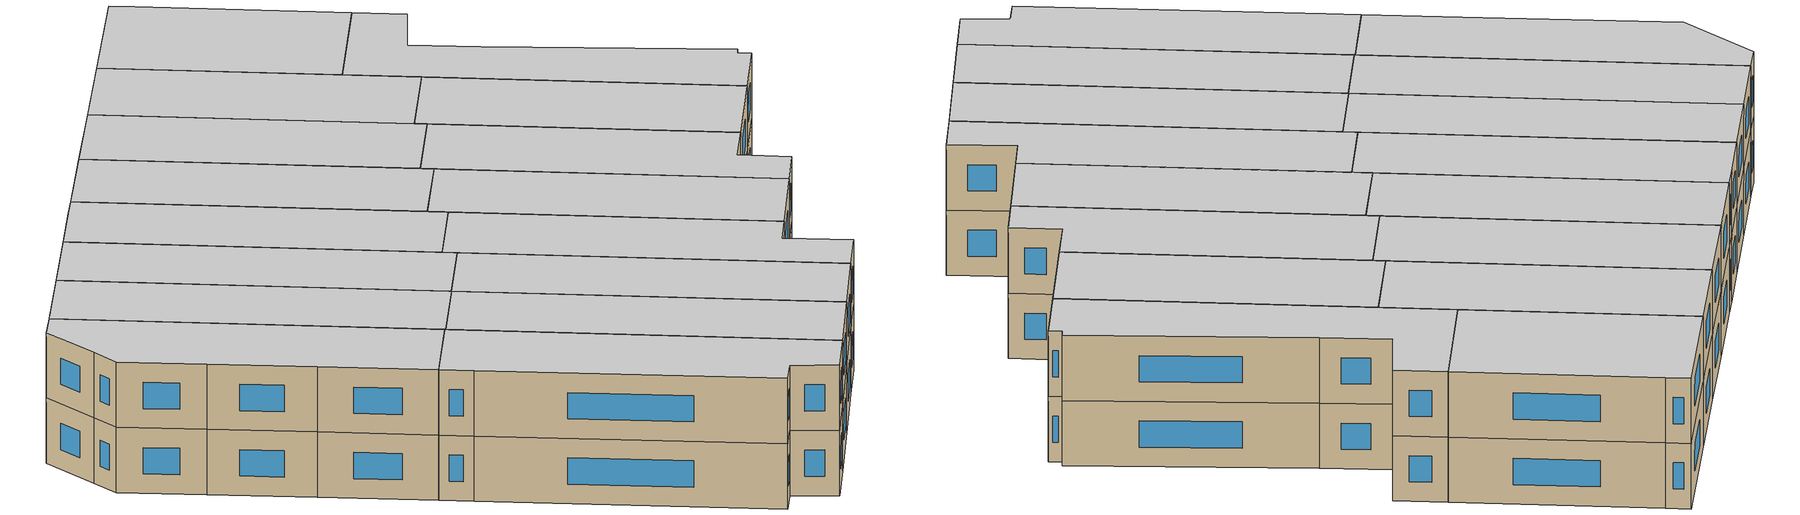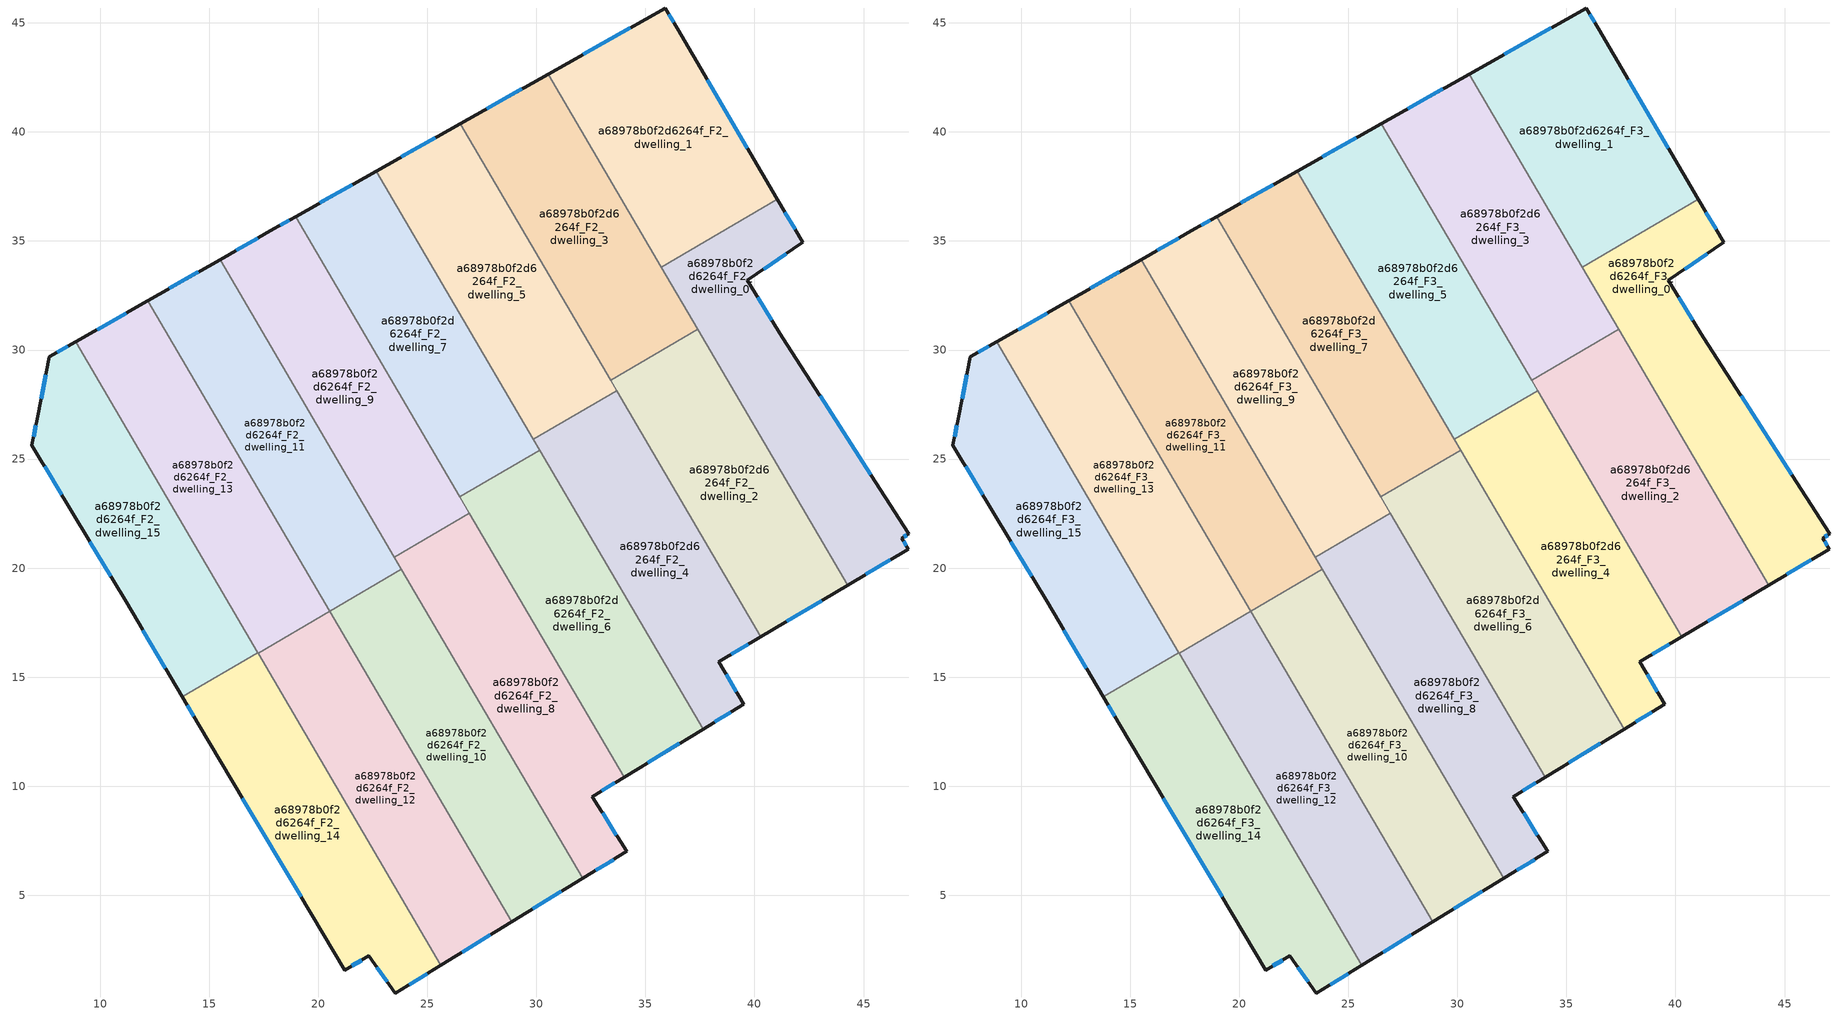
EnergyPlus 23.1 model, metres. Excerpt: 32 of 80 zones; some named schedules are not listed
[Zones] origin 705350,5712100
a68978b0f2d6264f_F2_dwelling_0
 floor to a68978b0f2d6264f_F1_dwelling_0 (EU_floor_Construction): 42.21,34.93 39.67,33.19 41.27,30.59 47.07,21.58 46.75,21.37 47.05,20.87 44.27,19.22 35.73,33.8 41.05,36.92 z6
 wall outside (EU_wall_Construction): 44.27,19.22 47.05,20.87 46.75,21.37 47.07,21.58 41.27,30.59 39.67,33.19 42.21,34.93 41.05,36.92 z6:9
 wall to a68978b0f2d6264f_F2_dwelling_1 (EU_wall_Construction): 41.05,36.92 35.73,33.8 z6:9
 wall to a68978b0f2d6264f_F2_dwelling_2 (EU_wall_Construction): 37.4,30.95 44.27,19.22 z6:9
 wall to a68978b0f2d6264f_F2_dwelling_3 (EU_wall_Construction): 35.73,33.8 37.4,30.95 z6:9
 window (EU_Window_Construction): 41.87,35.53 41.4,36.32 / 40.43,33.71 41.45,34.41 / 40.79,31.37 40.15,32.41 / 45.34,24.28 43.01,27.9 / 46.85,21.43 46.98,21.52 / 46.96,21.02 46.84,21.22 / 45.1,19.72 46.22,20.38 z6.9:8.1
a68978b0f2d6264f_F2_dwelling_1
 floor to a68978b0f2d6264f_F1_dwelling_1 (EU_floor_Construction): 36.46,44.74 41.05,36.92 35.73,33.8 30.54,42.65 35.92,45.68 z6
 wall outside (EU_wall_Construction): 41.05,36.92 36.46,44.74 35.92,45.68 30.54,42.65 z6:9
 wall to a68978b0f2d6264f_F2_dwelling_3 (EU_wall_Construction): 30.54,42.65 35.73,33.8 z6:9
 window (EU_Window_Construction): 36.3,45.02 36.08,45.4 / 39.68,39.26 37.83,42.4 / 34.31,44.77 32.15,43.56 z6.9:8.1
a68978b0f2d6264f_F2_dwelling_10
 floor to a68978b0f2d6264f_F1_dwelling_10 (EU_floor_Construction): 23.82,19.96 32.13,5.78 28.87,3.78 20.52,18.03 z6
 wall outside (EU_wall_Construction): 28.87,3.78 32.13,5.78 z6:9
 wall to a68978b0f2d6264f_F2_dwelling_12 (EU_wall_Construction): 20.53,18.01 28.87,3.78 z6:9
 wall to a68978b0f2d6264f_F2_dwelling_11 (EU_wall_Construction): 23.82,19.96 20.52,18.03 z6:9
 wall to a68978b0f2d6264f_F2_dwelling_8 (EU_wall_Construction): 32.13,5.78 23.82,19.96 z6:9
 wall to a68978b0f2d6264f_F2_dwelling_13 (EU_wall_Construction): 20.52,18.03 20.53,18.01 z6:9
 window (EU_Window_Construction): 29.85,4.38 31.15,5.18 z6.9:8.1
a68978b0f2d6264f_F2_dwelling_11
 floor to a68978b0f2d6264f_F1_dwelling_11 (EU_floor_Construction): 15.5,34.15 23.82,19.96 20.52,18.03 12.18,32.26 z6
 wall outside (EU_wall_Construction): 15.5,34.15 12.18,32.26 z6:9
 wall to a68978b0f2d6264f_F2_dwelling_9 (EU_wall_Construction): 23.5,20.5 15.5,34.15 z6:9
 wall to a68978b0f2d6264f_F2_dwelling_13 (EU_wall_Construction): 12.18,32.26 20.52,18.03 z6:9
 wall to a68978b0f2d6264f_F2_dwelling_8 (EU_wall_Construction): 23.82,19.96 23.5,20.5 z6:9
 window (EU_Window_Construction): 14.51,33.58 13.18,32.82 z6.9:8.1
a68978b0f2d6264f_F2_dwelling_12
 floor to a68978b0f2d6264f_F1_dwelling_12 (EU_floor_Construction): 20.53,18.01 28.87,3.78 25.62,1.79 17.25,16.09 z6
 wall outside (EU_wall_Construction): 25.62,1.79 28.87,3.78 z6:9
 wall to a68978b0f2d6264f_F2_dwelling_13 (EU_wall_Construction): 20.53,18.01 17.25,16.09 z6:9
 wall to a68978b0f2d6264f_F2_dwelling_14 (EU_wall_Construction): 17.25,16.09 25.62,1.79 z6:9
 window (EU_Window_Construction): 26.6,2.39 27.9,3.19 z6.9:8.1
a68978b0f2d6264f_F2_dwelling_13
 floor to a68978b0f2d6264f_F1_dwelling_13 (EU_floor_Construction): 12.18,32.26 20.53,18.01 17.25,16.09 8.88,30.37 8.89,30.38 z6
 wall outside (EU_wall_Construction): 12.18,32.26 8.89,30.38 8.88,30.37 z6:9
 wall to a68978b0f2d6264f_F2_dwelling_15 (EU_wall_Construction): 8.88,30.37 17.23,16.12 z6:9
 wall to a68978b0f2d6264f_F2_dwelling_14 (EU_wall_Construction): 17.23,16.12 17.25,16.09 z6:9
 window (EU_Window_Construction): 11.2,31.69 9.87,30.94 z6.9:8.1
a68978b0f2d6264f_F2_dwelling_14
 floor to a68978b0f2d6264f_F1_dwelling_14 (EU_floor_Construction): 17.23,16.12 25.62,1.79 23.54,0.52 22.31,2.22 21.22,1.58 14.52,12.82 13.77,14.1 z6
 wall outside (EU_wall_Construction): 13.77,14.1 14.52,12.82 21.22,1.58 22.31,2.22 23.54,0.52 25.62,1.79 z6:9
 wall to a68978b0f2d6264f_F2_dwelling_15 (EU_wall_Construction): 17.23,16.12 13.77,14.1 z6:9
 window (EU_Window_Construction): 22.68,1.71 23.18,1.03 / 21.55,1.77 21.99,2.03 / 16.53,9.45 19.22,4.94 / 13.99,13.71 14.3,13.2 / 24.17,0.9 25,1.41 z6.9:8.1
a68978b0f2d6264f_F2_dwelling_15
 floor to a68978b0f2d6264f_F1_dwelling_15 (EU_floor_Construction): 8.88,30.37 17.23,16.12 13.77,14.1 11.19,18.45 8.83,22.4 6.87,25.64 7.14,26.95 7.67,29.69 z6
 wall outside (EU_wall_Construction): 8.88,30.37 7.67,29.69 7.14,26.95 6.87,25.64 8.83,22.4 11.19,18.45 13.77,14.1 z6:9
 window (EU_Window_Construction): 7.45,24.67 8.24,23.37 / 7.06,26.56 6.95,26.03 / 7.51,28.87 7.3,27.77 / 8.51,30.17 8.03,29.89 / 11.97,17.15 13,15.4 / 9.54,21.22 10.49,19.63 z6.9:8.1
a68978b0f2d6264f_F2_dwelling_2
 floor to a68978b0f2d6264f_F1_dwelling_2 (EU_floor_Construction): 37.4,30.95 44.27,19.22 40.3,16.86 33.41,28.61 z6
 wall outside (EU_wall_Construction): 40.3,16.86 44.27,19.22 z6:9
 wall to a68978b0f2d6264f_F2_dwelling_3 (EU_wall_Construction): 37.4,30.95 33.41,28.61 z6:9
 wall to a68978b0f2d6264f_F2_dwelling_4 (EU_wall_Construction): 33.68,28.14 40.3,16.86 z6:9
 wall to a68978b0f2d6264f_F2_dwelling_5 (EU_wall_Construction): 33.41,28.61 33.68,28.14 z6:9
 window (EU_Window_Construction): 41.49,17.56 43.08,18.51 z6.9:8.1
a68978b0f2d6264f_F2_dwelling_3
 floor to a68978b0f2d6264f_F1_dwelling_3 (EU_floor_Construction): 30.54,42.65 37.4,30.95 33.41,28.61 26.51,40.38 z6
 wall outside (EU_wall_Construction): 30.54,42.65 26.51,40.38 z6:9
 wall to a68978b0f2d6264f_F2_dwelling_5 (EU_wall_Construction): 26.51,40.38 33.41,28.61 z6:9
 window (EU_Window_Construction): 29.34,41.97 27.72,41.06 z6.9:8.1
a68978b0f2d6264f_F2_dwelling_4
 floor to a68978b0f2d6264f_F1_dwelling_4 (EU_floor_Construction): 33.68,28.14 40.3,16.86 38.37,15.71 39.5,13.75 39.46,13.73 37.65,12.62 29.86,25.9 z6
 wall outside (EU_wall_Construction): 37.65,12.62 39.46,13.73 39.5,13.75 38.37,15.71 40.3,16.86 z6:9
 wall to a68978b0f2d6264f_F2_dwelling_5 (EU_wall_Construction): 33.68,28.14 29.86,25.9 z6:9
 wall to a68978b0f2d6264f_F2_dwelling_6 (EU_wall_Construction): 30.15,25.41 37.65,12.62 z6:9
 wall to a68978b0f2d6264f_F2_dwelling_7 (EU_wall_Construction): 29.86,25.9 30.15,25.41 z6:9
 window (EU_Window_Construction): 38.19,12.95 38.92,13.4 / 38.95,16.05 39.72,16.51 / 39.16,14.34 38.71,15.12 z6.9:8.1
a68978b0f2d6264f_F2_dwelling_5
 floor to a68978b0f2d6264f_F1_dwelling_5 (EU_floor_Construction): 26.51,40.38 33.68,28.14 29.86,25.9 22.66,38.2 z6
 wall outside (EU_wall_Construction): 26.51,40.38 22.66,38.2 z6:9
 wall to a68978b0f2d6264f_F2_dwelling_7 (EU_wall_Construction): 22.65,38.2 29.86,25.9 z6:9
 window (EU_Window_Construction): 25.36,39.72 23.81,38.85 z6.9:8.1
a68978b0f2d6264f_F2_dwelling_6
 floor to a68978b0f2d6264f_F1_dwelling_6 (EU_floor_Construction): 30.15,25.41 37.65,12.62 34.03,10.42 26.5,23.27 z6
 wall outside (EU_wall_Construction): 34.03,10.42 37.65,12.62 z6:9
 wall to a68978b0f2d6264f_F2_dwelling_7 (EU_wall_Construction): 30.15,25.41 26.5,23.27 z6:9
 wall to a68978b0f2d6264f_F2_dwelling_8 (EU_wall_Construction): 26.94,22.52 34.03,10.42 z6:9
 wall to a68978b0f2d6264f_F2_dwelling_9 (EU_wall_Construction): 26.5,23.27 26.94,22.52 z6:9
 window (EU_Window_Construction): 35.11,11.08 36.56,11.96 z6.9:8.1
a68978b0f2d6264f_F2_dwelling_7
 floor to a68978b0f2d6264f_F1_dwelling_7 (EU_floor_Construction): 22.66,38.2 30.15,25.41 26.5,23.27 18.97,36.12 z6
 wall outside (EU_wall_Construction): 22.66,38.2 18.97,36.12 z6:9
 wall to a68978b0f2d6264f_F2_dwelling_9 (EU_wall_Construction): 18.97,36.12 26.5,23.27 z6:9
 window (EU_Window_Construction): 21.55,37.58 20.07,36.74 z6.9:8.1
a68978b0f2d6264f_F2_dwelling_8
 floor to a68978b0f2d6264f_F1_dwelling_8 (EU_floor_Construction): 26.94,22.52 34.03,10.42 32.57,9.53 34.15,7.01 32.13,5.78 23.5,20.5 z6
 wall outside (EU_wall_Construction): 32.13,5.78 34.15,7.01 32.57,9.53 34.03,10.42 z6:9
 wall to a68978b0f2d6264f_F2_dwelling_9 (EU_wall_Construction): 26.94,22.52 23.5,20.5 z6:9
 window (EU_Window_Construction): 33.67,7.76 33.04,8.77 / 32.73,6.15 33.54,6.64 / 33.01,9.8 33.59,10.15 z6.9:8.1
a68978b0f2d6264f_F2_dwelling_9
 floor to a68978b0f2d6264f_F1_dwelling_9 (EU_floor_Construction): 18.97,36.12 26.94,22.52 23.5,20.5 15.5,34.15 17.96,35.55 z6
 wall outside (EU_wall_Construction): 18.97,36.12 17.96,35.55 15.5,34.15 z6:9
 window (EU_Window_Construction): 17.23,35.13 16.24,34.57 / 18.67,35.95 18.26,35.72 z6.9:8.1
a68978b0f2d6264f_F3_dwelling_0
 floor to a68978b0f2d6264f_F2_dwelling_0 (EU_floor_Construction): 42.21,34.93 39.67,33.19 41.27,30.59 47.07,21.58 46.75,21.37 47.05,20.87 44.27,19.22 35.73,33.8 41.05,36.92 z9
 wall outside (EU_wall_Construction): 44.27,19.22 47.05,20.87 46.75,21.37 47.07,21.58 41.27,30.59 39.67,33.19 42.21,34.93 41.05,36.92 z9:12
 wall to a68978b0f2d6264f_F3_dwelling_1 (EU_wall_Construction): 41.05,36.92 35.73,33.8 z9:12
 wall to a68978b0f2d6264f_F3_dwelling_2 (EU_wall_Construction): 37.4,30.95 44.27,19.22 z9:12
 wall to a68978b0f2d6264f_F3_dwelling_3 (EU_wall_Construction): 35.73,33.8 37.4,30.95 z9:12
 window (EU_Window_Construction): 41.87,35.53 41.4,36.32 / 40.43,33.71 41.45,34.41 / 40.79,31.37 40.15,32.41 / 45.34,24.28 43.01,27.9 / 46.85,21.43 46.98,21.52 / 46.96,21.02 46.84,21.22 / 45.1,19.72 46.22,20.38 z9.9:11.1
 ceiling to a68978b0f2d6264f_F4_dwelling_0 (EU_floor_Construction): 47.05,20.87 46.75,21.37 47.07,21.58 41.27,30.59 39.67,33.19 42.21,34.93 41.05,36.92 35.73,33.8 44.27,19.22 z12
a68978b0f2d6264f_F3_dwelling_1
 floor to a68978b0f2d6264f_F2_dwelling_1 (EU_floor_Construction): 36.46,44.74 41.05,36.92 35.73,33.8 30.54,42.65 35.92,45.68 z9
 wall outside (EU_wall_Construction): 41.05,36.92 36.46,44.74 35.92,45.68 30.54,42.65 z9:12
 wall to a68978b0f2d6264f_F3_dwelling_3 (EU_wall_Construction): 30.54,42.65 35.73,33.8 z9:12
 window (EU_Window_Construction): 36.3,45.02 36.08,45.4 / 39.68,39.26 37.83,42.4 / 34.31,44.77 32.15,43.56 z9.9:11.1
 ceiling to a68978b0f2d6264f_F4_dwelling_1 (EU_floor_Construction): 41.05,36.92 36.46,44.74 35.92,45.68 30.54,42.65 35.73,33.8 z12
a68978b0f2d6264f_F3_dwelling_10
 floor to a68978b0f2d6264f_F2_dwelling_10 (EU_floor_Construction): 23.82,19.96 32.13,5.78 28.87,3.78 20.52,18.03 z9
 wall outside (EU_wall_Construction): 28.87,3.78 32.13,5.78 z9:12
 wall to a68978b0f2d6264f_F3_dwelling_12 (EU_wall_Construction): 20.53,18.01 28.87,3.78 z9:12
 wall to a68978b0f2d6264f_F3_dwelling_11 (EU_wall_Construction): 23.82,19.96 20.52,18.03 z9:12
 wall to a68978b0f2d6264f_F3_dwelling_8 (EU_wall_Construction): 32.13,5.78 23.82,19.96 z9:12
 wall to a68978b0f2d6264f_F3_dwelling_13 (EU_wall_Construction): 20.52,18.03 20.53,18.01 z9:12
 window (EU_Window_Construction): 29.85,4.38 31.15,5.18 z9.9:11.1
 ceiling to a68978b0f2d6264f_F4_dwelling_10 (EU_floor_Construction): 32.13,5.78 23.82,19.96 20.52,18.03 28.87,3.78 z12
a68978b0f2d6264f_F3_dwelling_11
 floor to a68978b0f2d6264f_F2_dwelling_11 (EU_floor_Construction): 15.5,34.15 23.82,19.96 20.52,18.03 12.18,32.26 z9
 wall outside (EU_wall_Construction): 15.5,34.15 12.18,32.26 z9:12
 wall to a68978b0f2d6264f_F3_dwelling_9 (EU_wall_Construction): 23.5,20.5 15.5,34.15 z9:12
 wall to a68978b0f2d6264f_F3_dwelling_13 (EU_wall_Construction): 12.18,32.26 20.52,18.03 z9:12
 wall to a68978b0f2d6264f_F3_dwelling_8 (EU_wall_Construction): 23.82,19.96 23.5,20.5 z9:12
 window (EU_Window_Construction): 14.51,33.58 13.18,32.82 z9.9:11.1
 ceiling to a68978b0f2d6264f_F4_dwelling_11 (EU_floor_Construction): 23.82,19.96 15.5,34.15 12.18,32.26 20.52,18.03 z12
a68978b0f2d6264f_F3_dwelling_12
 floor to a68978b0f2d6264f_F2_dwelling_12 (EU_floor_Construction): 20.53,18.01 28.87,3.78 25.62,1.79 17.25,16.09 z9
 wall outside (EU_wall_Construction): 25.62,1.79 28.87,3.78 z9:12
 wall to a68978b0f2d6264f_F3_dwelling_13 (EU_wall_Construction): 20.53,18.01 17.25,16.09 z9:12
 wall to a68978b0f2d6264f_F3_dwelling_14 (EU_wall_Construction): 17.25,16.09 25.62,1.79 z9:12
 window (EU_Window_Construction): 26.6,2.39 27.9,3.19 z9.9:11.1
 ceiling to a68978b0f2d6264f_F4_dwelling_12 (EU_floor_Construction): 28.87,3.78 20.53,18.01 17.25,16.09 25.62,1.79 z12
a68978b0f2d6264f_F3_dwelling_13
 floor to a68978b0f2d6264f_F2_dwelling_13 (EU_floor_Construction): 12.18,32.26 20.53,18.01 17.25,16.09 8.88,30.37 8.89,30.38 z9
 wall outside (EU_wall_Construction): 12.18,32.26 8.89,30.38 8.88,30.37 z9:12
 wall to a68978b0f2d6264f_F3_dwelling_15 (EU_wall_Construction): 8.88,30.37 17.23,16.12 z9:12
 wall to a68978b0f2d6264f_F3_dwelling_14 (EU_wall_Construction): 17.23,16.12 17.25,16.09 z9:12
 window (EU_Window_Construction): 11.2,31.69 9.87,30.94 z9.9:11.1
 ceiling to a68978b0f2d6264f_F4_dwelling_13 (EU_floor_Construction): 20.53,18.01 12.18,32.26 8.89,30.38 8.88,30.37 17.25,16.09 z12
a68978b0f2d6264f_F3_dwelling_14
 floor to a68978b0f2d6264f_F2_dwelling_14 (EU_floor_Construction): 17.23,16.12 25.62,1.79 23.54,0.52 22.31,2.22 21.22,1.58 14.52,12.82 13.77,14.1 z9
 wall outside (EU_wall_Construction): 13.77,14.1 14.52,12.82 21.22,1.58 22.31,2.22 23.54,0.52 25.62,1.79 z9:12
 wall to a68978b0f2d6264f_F3_dwelling_15 (EU_wall_Construction): 17.23,16.12 13.77,14.1 z9:12
 window (EU_Window_Construction): 22.68,1.71 23.18,1.03 / 21.55,1.77 21.99,2.03 / 16.53,9.45 19.22,4.94 / 13.99,13.71 14.3,13.2 / 24.17,0.9 25,1.41 z9.9:11.1
 ceiling to a68978b0f2d6264f_F4_dwelling_14 (EU_floor_Construction): 25.62,1.79 17.23,16.12 13.77,14.1 14.52,12.82 21.22,1.58 22.31,2.22 23.54,0.52 z12
a68978b0f2d6264f_F3_dwelling_15
 floor to a68978b0f2d6264f_F2_dwelling_15 (EU_floor_Construction): 8.88,30.37 17.23,16.12 13.77,14.1 11.19,18.45 8.83,22.4 6.87,25.64 7.14,26.95 7.67,29.69 z9
 wall outside (EU_wall_Construction): 8.88,30.37 7.67,29.69 7.14,26.95 6.87,25.64 8.83,22.4 11.19,18.45 13.77,14.1 z9:12
 window (EU_Window_Construction): 7.45,24.67 8.24,23.37 / 7.06,26.56 6.95,26.03 / 7.51,28.87 7.3,27.77 / 8.51,30.17 8.03,29.89 / 11.97,17.15 13,15.4 / 9.54,21.22 10.49,19.63 z9.9:11.1
 ceiling to a68978b0f2d6264f_F4_dwelling_15 (EU_floor_Construction): 17.23,16.12 8.88,30.37 7.67,29.69 7.14,26.95 6.87,25.64 8.83,22.4 11.19,18.45 13.77,14.1 z12
a68978b0f2d6264f_F3_dwelling_2
 floor to a68978b0f2d6264f_F2_dwelling_2 (EU_floor_Construction): 37.4,30.95 44.27,19.22 40.3,16.86 33.41,28.61 z9
 wall outside (EU_wall_Construction): 40.3,16.86 44.27,19.22 z9:12
 wall to a68978b0f2d6264f_F3_dwelling_3 (EU_wall_Construction): 37.4,30.95 33.41,28.61 z9:12
 wall to a68978b0f2d6264f_F3_dwelling_4 (EU_wall_Construction): 33.68,28.14 40.3,16.86 z9:12
 wall to a68978b0f2d6264f_F3_dwelling_5 (EU_wall_Construction): 33.41,28.61 33.68,28.14 z9:12
 window (EU_Window_Construction): 41.49,17.56 43.08,18.51 z9.9:11.1
 ceiling to a68978b0f2d6264f_F4_dwelling_2 (EU_floor_Construction): 44.27,19.22 37.4,30.95 33.41,28.61 40.3,16.86 z12
a68978b0f2d6264f_F3_dwelling_3
 floor to a68978b0f2d6264f_F2_dwelling_3 (EU_floor_Construction): 30.54,42.65 37.4,30.95 33.41,28.61 26.51,40.38 z9
 wall outside (EU_wall_Construction): 30.54,42.65 26.51,40.38 z9:12
 wall to a68978b0f2d6264f_F3_dwelling_5 (EU_wall_Construction): 26.51,40.38 33.41,28.61 z9:12
 window (EU_Window_Construction): 29.34,41.97 27.72,41.06 z9.9:11.1
 ceiling to a68978b0f2d6264f_F4_dwelling_3 (EU_floor_Construction): 37.4,30.95 30.54,42.65 26.51,40.38 33.41,28.61 z12
a68978b0f2d6264f_F3_dwelling_4
 floor to a68978b0f2d6264f_F2_dwelling_4 (EU_floor_Construction): 33.68,28.14 40.3,16.86 38.37,15.71 39.5,13.75 39.46,13.73 37.65,12.62 29.86,25.9 z9
 wall outside (EU_wall_Construction): 37.65,12.62 39.46,13.73 39.5,13.75 38.37,15.71 40.3,16.86 z9:12
 wall to a68978b0f2d6264f_F3_dwelling_5 (EU_wall_Construction): 33.68,28.14 29.86,25.9 z9:12
 wall to a68978b0f2d6264f_F3_dwelling_6 (EU_wall_Construction): 30.15,25.41 37.65,12.62 z9:12
 wall to a68978b0f2d6264f_F3_dwelling_7 (EU_wall_Construction): 29.86,25.9 30.15,25.41 z9:12
 window (EU_Window_Construction): 38.19,12.95 38.92,13.4 / 38.95,16.05 39.72,16.51 / 39.16,14.34 38.71,15.12 z9.9:11.1
 ceiling to a68978b0f2d6264f_F4_dwelling_4 (EU_floor_Construction): 39.5,13.75 38.37,15.71 40.3,16.86 33.68,28.14 29.86,25.9 37.65,12.62 39.46,13.73 z12
a68978b0f2d6264f_F3_dwelling_5
 floor to a68978b0f2d6264f_F2_dwelling_5 (EU_floor_Construction): 26.51,40.38 33.68,28.14 29.86,25.9 22.66,38.2 z9
 wall outside (EU_wall_Construction): 26.51,40.38 22.66,38.2 z9:12
 wall to a68978b0f2d6264f_F3_dwelling_7 (EU_wall_Construction): 22.65,38.2 29.86,25.9 z9:12
 window (EU_Window_Construction): 25.36,39.72 23.81,38.85 z9.9:11.1
 ceiling to a68978b0f2d6264f_F4_dwelling_5 (EU_floor_Construction): 33.68,28.14 26.51,40.38 22.66,38.2 29.86,25.9 z12
a68978b0f2d6264f_F3_dwelling_6
 floor to a68978b0f2d6264f_F2_dwelling_6 (EU_floor_Construction): 30.15,25.41 37.65,12.62 34.03,10.42 26.5,23.27 z9
 wall outside (EU_wall_Construction): 34.03,10.42 37.65,12.62 z9:12
 wall to a68978b0f2d6264f_F3_dwelling_7 (EU_wall_Construction): 30.15,25.41 26.5,23.27 z9:12
 wall to a68978b0f2d6264f_F3_dwelling_8 (EU_wall_Construction): 26.94,22.52 34.03,10.42 z9:12
 wall to a68978b0f2d6264f_F3_dwelling_9 (EU_wall_Construction): 26.5,23.27 26.94,22.52 z9:12
 window (EU_Window_Construction): 35.11,11.08 36.56,11.96 z9.9:11.1
 ceiling to a68978b0f2d6264f_F4_dwelling_6 (EU_floor_Construction): 37.65,12.62 30.15,25.41 26.5,23.27 34.03,10.42 z12
a68978b0f2d6264f_F3_dwelling_7
 floor to a68978b0f2d6264f_F2_dwelling_7 (EU_floor_Construction): 22.66,38.2 30.15,25.41 26.5,23.27 18.97,36.12 z9
 wall outside (EU_wall_Construction): 22.66,38.2 18.97,36.12 z9:12
 wall to a68978b0f2d6264f_F3_dwelling_9 (EU_wall_Construction): 18.97,36.12 26.5,23.27 z9:12
 window (EU_Window_Construction): 21.55,37.58 20.07,36.74 z9.9:11.1
 ceiling to a68978b0f2d6264f_F4_dwelling_7 (EU_floor_Construction): 30.15,25.41 22.66,38.2 18.97,36.12 26.5,23.27 z12
a68978b0f2d6264f_F3_dwelling_8
 floor to a68978b0f2d6264f_F2_dwelling_8 (EU_floor_Construction): 26.94,22.52 34.03,10.42 32.57,9.53 34.15,7.01 32.13,5.78 23.5,20.5 z9
 wall outside (EU_wall_Construction): 32.13,5.78 34.15,7.01 32.57,9.53 34.03,10.42 z9:12
 wall to a68978b0f2d6264f_F3_dwelling_9 (EU_wall_Construction): 26.94,22.52 23.5,20.5 z9:12
 window (EU_Window_Construction): 33.67,7.76 33.04,8.77 / 32.73,6.15 33.54,6.64 / 33.01,9.8 33.59,10.15 z9.9:11.1
 ceiling to a68978b0f2d6264f_F4_dwelling_8 (EU_floor_Construction): 34.15,7.01 32.57,9.53 34.03,10.42 26.94,22.52 23.5,20.5 32.13,5.78 z12
a68978b0f2d6264f_F3_dwelling_9
 floor to a68978b0f2d6264f_F2_dwelling_9 (EU_floor_Construction): 18.97,36.12 26.94,22.52 23.5,20.5 15.5,34.15 17.96,35.55 z9
 wall outside (EU_wall_Construction): 18.97,36.12 17.96,35.55 15.5,34.15 z9:12
 window (EU_Window_Construction): 17.23,35.13 16.24,34.57 / 18.67,35.95 18.26,35.72 z9.9:11.1
 ceiling to a68978b0f2d6264f_F4_dwelling_9 (EU_floor_Construction): 26.94,22.52 18.97,36.12 17.96,35.55 15.5,34.15 23.5,20.5 z12
[Building]
EU S2 Campaign: North Axis=0; Terrain=City; Solar Distribution=FullExterior
[Site:Location]
London: Latitude=51.5; Longitude=-0.5; Time Zone=0; Elevation=25
[SizingPeriod:WeatherFileDays]
AnnualSizingPeriod: Begin Month=1; Begin Day of Month=1; End Month=12; End Day of Month=31; Day of Week for Start Day=Monday; Use Weather File Daylight Saving Period=No; Use Weather File Rain and Snow Indicators=No
[MATERIAL]
EU_InternalMass_Material: Roughness=MediumRough; Thickness=0.1; Conductivity=1; Density=1800; Specific Heat=900; Thermal Absorptance=0.9; Solar Absorptance=0.7; Visible Absorptance=0.7
[MATERIAL:NOMASS] Roughness=MediumRough; Thermal Absorptance=0.9; Solar Absorptance=0.7; Visible Absorptance=0.7
Name | Thermal Resistance
EU_wall_NoMass | 1.04674
EU_floor_NoMass | 2.04616
[WINDOWMATERIAL:SIMPLEGLAZINGSYSTEM]
EU_Window_SimpleGlazing: UFactor=4.25843; Solar Heat Gain Coefficient=0.85; Visible Transmittance=0.85
[CONSTRUCTION]
EU_wall_Construction: EU_wall_NoMass
EU_floor_Construction: EU_floor_NoMass
EU_Window_Construction: EU_Window_SimpleGlazing
EU_InternalMass_Construction: EU_InternalMass_Material
[ZONE] Type=1; Multiplier=1; Ceiling Height=autocalculate; Floor Area=autocalculate; Part of Total Floor Area=Yes
Name | Volume
a68978b0f2d6264f_F2_dwelling_0; a68978b0f2d6264f_F3_dwelling_0 | 188.794
a68978b0f2d6264f_F2_dwelling_1; a68978b0f2d6264f_F3_dwelling_1 | 188.8125
a68978b0f2d6264f_F2_dwelling_10; a68978b0f2d6264f_F3_dwelling_10 | 188.8
a68978b0f2d6264f_F2_dwelling_11; a68978b0f2d6264f_F3_dwelling_11 | 188.804
a68978b0f2d6264f_F2_dwelling_12; a68978b0f2d6264f_F3_dwelling_12; a68978b0f2d6264f_F2_dwelling_6; a68978b0f2d6264f_F3_dwelling_6 | 188.807
a68978b0f2d6264f_F2_dwelling_13; a68978b0f2d6264f_F3_dwelling_13 | 188.803
a68978b0f2d6264f_F2_dwelling_14; a68978b0f2d6264f_F3_dwelling_14 | 188.798
a68978b0f2d6264f_F2_dwelling_15; a68978b0f2d6264f_F3_dwelling_15 | 188.799
a68978b0f2d6264f_F2_dwelling_2; a68978b0f2d6264f_F3_dwelling_2 | 188.81
a68978b0f2d6264f_F2_dwelling_3; a68978b0f2d6264f_F3_dwelling_3 | 188.789
a68978b0f2d6264f_F2_dwelling_4; a68978b0f2d6264f_F3_dwelling_4 | 188.797
a68978b0f2d6264f_F2_dwelling_5; a68978b0f2d6264f_F3_dwelling_5 | 188.821
a68978b0f2d6264f_F2_dwelling_7; a68978b0f2d6264f_F3_dwelling_7 | 188.802
a68978b0f2d6264f_F2_dwelling_8; a68978b0f2d6264f_F3_dwelling_8 | 188.849
a68978b0f2d6264f_F2_dwelling_9; a68978b0f2d6264f_F3_dwelling_9 | 188.83
[INTERNALMASS] Construction=EU_InternalMass_Construction
Name | Zone or ZoneList | Surface Area
a68978b0f2d6264f_F2_dwelling_0_EU_InternalMass | a68978b0f2d6264f_F2_dwelling_0 | 62.9375
a68978b0f2d6264f_F2_dwelling_1_EU_InternalMass | a68978b0f2d6264f_F2_dwelling_1 | 62.9373
a68978b0f2d6264f_F2_dwelling_2_EU_InternalMass | a68978b0f2d6264f_F2_dwelling_2 | 62.936
a68978b0f2d6264f_F2_dwelling_3_EU_InternalMass | a68978b0f2d6264f_F2_dwelling_3 | 62.9303
a68978b0f2d6264f_F2_dwelling_4_EU_InternalMass | a68978b0f2d6264f_F2_dwelling_4 | 62.9324
a68978b0f2d6264f_F2_dwelling_5_EU_InternalMass | a68978b0f2d6264f_F2_dwelling_5 | 62.9397
a68978b0f2d6264f_F2_dwelling_6_EU_InternalMass | a68978b0f2d6264f_F2_dwelling_6 | 62.9358
a68978b0f2d6264f_F2_dwelling_7_EU_InternalMass | a68978b0f2d6264f_F2_dwelling_7 | 62.9335
a68978b0f2d6264f_F2_dwelling_8_EU_InternalMass | a68978b0f2d6264f_F2_dwelling_8 | 62.9494
a68978b0f2d6264f_F2_dwelling_9_EU_InternalMass | a68978b0f2d6264f_F2_dwelling_9 | 62.9431
a68978b0f2d6264f_F2_dwelling_10_EU_InternalMass | a68978b0f2d6264f_F2_dwelling_10 | 62.9351
a68978b0f2d6264f_F2_dwelling_11_EU_InternalMass | a68978b0f2d6264f_F2_dwelling_11 | 62.9353
a68978b0f2d6264f_F2_dwelling_12_EU_InternalMass | a68978b0f2d6264f_F2_dwelling_12 | 62.9363
a68978b0f2d6264f_F2_dwelling_13_EU_InternalMass | a68978b0f2d6264f_F2_dwelling_13 | 62.9345
a68978b0f2d6264f_F2_dwelling_14_EU_InternalMass | a68978b0f2d6264f_F2_dwelling_14 | 62.9328
a68978b0f2d6264f_F2_dwelling_15_EU_InternalMass | a68978b0f2d6264f_F2_dwelling_15 | 62.9325
a68978b0f2d6264f_F3_dwelling_0_EU_InternalMass | a68978b0f2d6264f_F3_dwelling_0 | 62.9375
a68978b0f2d6264f_F3_dwelling_1_EU_InternalMass | a68978b0f2d6264f_F3_dwelling_1 | 62.9373
a68978b0f2d6264f_F3_dwelling_2_EU_InternalMass | a68978b0f2d6264f_F3_dwelling_2 | 62.936
a68978b0f2d6264f_F3_dwelling_3_EU_InternalMass | a68978b0f2d6264f_F3_dwelling_3 | 62.9303
a68978b0f2d6264f_F3_dwelling_4_EU_InternalMass | a68978b0f2d6264f_F3_dwelling_4 | 62.9324
a68978b0f2d6264f_F3_dwelling_5_EU_InternalMass | a68978b0f2d6264f_F3_dwelling_5 | 62.9397
a68978b0f2d6264f_F3_dwelling_6_EU_InternalMass | a68978b0f2d6264f_F3_dwelling_6 | 62.9358
a68978b0f2d6264f_F3_dwelling_7_EU_InternalMass | a68978b0f2d6264f_F3_dwelling_7 | 62.9335
a68978b0f2d6264f_F3_dwelling_8_EU_InternalMass | a68978b0f2d6264f_F3_dwelling_8 | 62.9494
a68978b0f2d6264f_F3_dwelling_9_EU_InternalMass | a68978b0f2d6264f_F3_dwelling_9 | 62.9431
a68978b0f2d6264f_F3_dwelling_10_EU_InternalMass | a68978b0f2d6264f_F3_dwelling_10 | 62.9351
a68978b0f2d6264f_F3_dwelling_11_EU_InternalMass | a68978b0f2d6264f_F3_dwelling_11 | 62.9353
a68978b0f2d6264f_F3_dwelling_12_EU_InternalMass | a68978b0f2d6264f_F3_dwelling_12 | 62.9363
a68978b0f2d6264f_F3_dwelling_13_EU_InternalMass | a68978b0f2d6264f_F3_dwelling_13 | 62.9345
a68978b0f2d6264f_F3_dwelling_14_EU_InternalMass | a68978b0f2d6264f_F3_dwelling_14 | 62.9328
a68978b0f2d6264f_F3_dwelling_15_EU_InternalMass | a68978b0f2d6264f_F3_dwelling_15 | 62.9325
[OTHEREQUIPMENT] Fuel Type=Electricity; Design Level Calculation Method=Watts/Area; Power per Zone Floor Area=1; Fraction Latent=0; Fraction Radiant=0; Fraction Lost=0; Carbon Dioxide Generation Rate=0; EndUse Subcategory=EU_Step8_InternalGains
Name | Zone or ZoneList or Space or SpaceList | Schedule
EU_Step8_InternalGain_a68978b0f2d6264f_F2_dwelling_0_f000 | a68978b0f2d6264f_F2_dwelling_0 | EU_Step8_GainSchedule_a68978b0f2d6264f_F2_dwelling_0_f000
EU_Step8_InternalGain_a68978b0f2d6264f_F2_dwelling_1_f000 | a68978b0f2d6264f_F2_dwelling_1 | EU_Step8_GainSchedule_a68978b0f2d6264f_F2_dwelling_1_f000
EU_Step8_InternalGain_a68978b0f2d6264f_F2_dwelling_2_f000 | a68978b0f2d6264f_F2_dwelling_2 | EU_Step8_GainSchedule_a68978b0f2d6264f_F2_dwelling_2_f000
EU_Step8_InternalGain_a68978b0f2d6264f_F2_dwelling_3_f000 | a68978b0f2d6264f_F2_dwelling_3 | EU_Step8_GainSchedule_a68978b0f2d6264f_F2_dwelling_3_f000
EU_Step8_InternalGain_a68978b0f2d6264f_F2_dwelling_4_f000 | a68978b0f2d6264f_F2_dwelling_4 | EU_Step8_GainSchedule_a68978b0f2d6264f_F2_dwelling_4_f000
EU_Step8_InternalGain_a68978b0f2d6264f_F2_dwelling_5_f000 | a68978b0f2d6264f_F2_dwelling_5 | EU_Step8_GainSchedule_a68978b0f2d6264f_F2_dwelling_5_f000
EU_Step8_InternalGain_a68978b0f2d6264f_F2_dwelling_6_f000 | a68978b0f2d6264f_F2_dwelling_6 | EU_Step8_GainSchedule_a68978b0f2d6264f_F2_dwelling_6_f000
EU_Step8_InternalGain_a68978b0f2d6264f_F2_dwelling_7_f000 | a68978b0f2d6264f_F2_dwelling_7 | EU_Step8_GainSchedule_a68978b0f2d6264f_F2_dwelling_7_f000
EU_Step8_InternalGain_a68978b0f2d6264f_F2_dwelling_8_f000 | a68978b0f2d6264f_F2_dwelling_8 | EU_Step8_GainSchedule_a68978b0f2d6264f_F2_dwelling_8_f000
EU_Step8_InternalGain_a68978b0f2d6264f_F2_dwelling_9_f000 | a68978b0f2d6264f_F2_dwelling_9 | EU_Step8_GainSchedule_a68978b0f2d6264f_F2_dwelling_9_f000
EU_Step8_InternalGain_a68978b0f2d6264f_F2_dwelling_10_f000 | a68978b0f2d6264f_F2_dwelling_10 | EU_Step8_GainSchedule_a68978b0f2d6264f_F2_dwelling_10_f000
EU_Step8_InternalGain_a68978b0f2d6264f_F2_dwelling_11_f000 | a68978b0f2d6264f_F2_dwelling_11 | EU_Step8_GainSchedule_a68978b0f2d6264f_F2_dwelling_11_f000
EU_Step8_InternalGain_a68978b0f2d6264f_F2_dwelling_12_f000 | a68978b0f2d6264f_F2_dwelling_12 | EU_Step8_GainSchedule_a68978b0f2d6264f_F2_dwelling_12_f000
EU_Step8_InternalGain_a68978b0f2d6264f_F2_dwelling_13_f000 | a68978b0f2d6264f_F2_dwelling_13 | EU_Step8_GainSchedule_a68978b0f2d6264f_F2_dwelling_13_f000
EU_Step8_InternalGain_a68978b0f2d6264f_F2_dwelling_14_f000 | a68978b0f2d6264f_F2_dwelling_14 | EU_Step8_GainSchedule_a68978b0f2d6264f_F2_dwelling_14_f000
EU_Step8_InternalGain_a68978b0f2d6264f_F2_dwelling_15_f000 | a68978b0f2d6264f_F2_dwelling_15 | EU_Step8_GainSchedule_a68978b0f2d6264f_F2_dwelling_15_f000
EU_Step8_InternalGain_a68978b0f2d6264f_F3_dwelling_0_f000 | a68978b0f2d6264f_F3_dwelling_0 | EU_Step8_GainSchedule_a68978b0f2d6264f_F3_dwelling_0_f000
EU_Step8_InternalGain_a68978b0f2d6264f_F3_dwelling_1_f000 | a68978b0f2d6264f_F3_dwelling_1 | EU_Step8_GainSchedule_a68978b0f2d6264f_F3_dwelling_1_f000
EU_Step8_InternalGain_a68978b0f2d6264f_F3_dwelling_2_f000 | a68978b0f2d6264f_F3_dwelling_2 | EU_Step8_GainSchedule_a68978b0f2d6264f_F3_dwelling_2_f000
EU_Step8_InternalGain_a68978b0f2d6264f_F3_dwelling_3_f000 | a68978b0f2d6264f_F3_dwelling_3 | EU_Step8_GainSchedule_a68978b0f2d6264f_F3_dwelling_3_f000
EU_Step8_InternalGain_a68978b0f2d6264f_F3_dwelling_4_f000 | a68978b0f2d6264f_F3_dwelling_4 | EU_Step8_GainSchedule_a68978b0f2d6264f_F3_dwelling_4_f000
EU_Step8_InternalGain_a68978b0f2d6264f_F3_dwelling_5_f000 | a68978b0f2d6264f_F3_dwelling_5 | EU_Step8_GainSchedule_a68978b0f2d6264f_F3_dwelling_5_f000
EU_Step8_InternalGain_a68978b0f2d6264f_F3_dwelling_6_f000 | a68978b0f2d6264f_F3_dwelling_6 | EU_Step8_GainSchedule_a68978b0f2d6264f_F3_dwelling_6_f000
EU_Step8_InternalGain_a68978b0f2d6264f_F3_dwelling_7_f000 | a68978b0f2d6264f_F3_dwelling_7 | EU_Step8_GainSchedule_a68978b0f2d6264f_F3_dwelling_7_f000
EU_Step8_InternalGain_a68978b0f2d6264f_F3_dwelling_8_f000 | a68978b0f2d6264f_F3_dwelling_8 | EU_Step8_GainSchedule_a68978b0f2d6264f_F3_dwelling_8_f000
EU_Step8_InternalGain_a68978b0f2d6264f_F3_dwelling_9_f000 | a68978b0f2d6264f_F3_dwelling_9 | EU_Step8_GainSchedule_a68978b0f2d6264f_F3_dwelling_9_f000
EU_Step8_InternalGain_a68978b0f2d6264f_F3_dwelling_10_f000 | a68978b0f2d6264f_F3_dwelling_10 | EU_Step8_GainSchedule_a68978b0f2d6264f_F3_dwelling_10_f000
EU_Step8_InternalGain_a68978b0f2d6264f_F3_dwelling_11_f000 | a68978b0f2d6264f_F3_dwelling_11 | EU_Step8_GainSchedule_a68978b0f2d6264f_F3_dwelling_11_f000
EU_Step8_InternalGain_a68978b0f2d6264f_F3_dwelling_12_f000 | a68978b0f2d6264f_F3_dwelling_12 | EU_Step8_GainSchedule_a68978b0f2d6264f_F3_dwelling_12_f000
EU_Step8_InternalGain_a68978b0f2d6264f_F3_dwelling_13_f000 | a68978b0f2d6264f_F3_dwelling_13 | EU_Step8_GainSchedule_a68978b0f2d6264f_F3_dwelling_13_f000
EU_Step8_InternalGain_a68978b0f2d6264f_F3_dwelling_14_f000 | a68978b0f2d6264f_F3_dwelling_14 | EU_Step8_GainSchedule_a68978b0f2d6264f_F3_dwelling_14_f000
EU_Step8_InternalGain_a68978b0f2d6264f_F3_dwelling_15_f000 | a68978b0f2d6264f_F3_dwelling_15 | EU_Step8_GainSchedule_a68978b0f2d6264f_F3_dwelling_15_f000
[ZONEVENTILATION:DESIGNFLOWRATE] Schedule=EU_AlwaysOn; Design Flow Rate Calculation Method=AirChanges/Hour; Air Changes per Hour=0.488719; Ventilation Type=Natural; Fan Pressure Rise=0; Fan Total Efficiency=1; Constant Term Coefficient=1; Temperature Term Coefficient=0; Velocity Term Coefficient=0; Velocity Squared Term Coefficient=0; Minimum Indoor Temperature=-100; Maximum Indoor Temperature=100; Delta Temperature=-100; Minimum Outdoor Temperature=-100; Maximum Outdoor Temperature=100; Maximum Wind Speed=40
Name | Zone or ZoneList or Space or SpaceList
EU_ConstantAir_a68978b0f2d6264f_F2_dwelling_0 | a68978b0f2d6264f_F2_dwelling_0
EU_ConstantAir_a68978b0f2d6264f_F2_dwelling_1 | a68978b0f2d6264f_F2_dwelling_1
EU_ConstantAir_a68978b0f2d6264f_F2_dwelling_2 | a68978b0f2d6264f_F2_dwelling_2
EU_ConstantAir_a68978b0f2d6264f_F2_dwelling_3 | a68978b0f2d6264f_F2_dwelling_3
EU_ConstantAir_a68978b0f2d6264f_F2_dwelling_4 | a68978b0f2d6264f_F2_dwelling_4
EU_ConstantAir_a68978b0f2d6264f_F2_dwelling_5 | a68978b0f2d6264f_F2_dwelling_5
EU_ConstantAir_a68978b0f2d6264f_F2_dwelling_6 | a68978b0f2d6264f_F2_dwelling_6
EU_ConstantAir_a68978b0f2d6264f_F2_dwelling_7 | a68978b0f2d6264f_F2_dwelling_7
EU_ConstantAir_a68978b0f2d6264f_F2_dwelling_8 | a68978b0f2d6264f_F2_dwelling_8
EU_ConstantAir_a68978b0f2d6264f_F2_dwelling_9 | a68978b0f2d6264f_F2_dwelling_9
EU_ConstantAir_a68978b0f2d6264f_F2_dwelling_10 | a68978b0f2d6264f_F2_dwelling_10
EU_ConstantAir_a68978b0f2d6264f_F2_dwelling_11 | a68978b0f2d6264f_F2_dwelling_11
EU_ConstantAir_a68978b0f2d6264f_F2_dwelling_12 | a68978b0f2d6264f_F2_dwelling_12
EU_ConstantAir_a68978b0f2d6264f_F2_dwelling_13 | a68978b0f2d6264f_F2_dwelling_13
EU_ConstantAir_a68978b0f2d6264f_F2_dwelling_14 | a68978b0f2d6264f_F2_dwelling_14
EU_ConstantAir_a68978b0f2d6264f_F2_dwelling_15 | a68978b0f2d6264f_F2_dwelling_15
EU_ConstantAir_a68978b0f2d6264f_F3_dwelling_0 | a68978b0f2d6264f_F3_dwelling_0
EU_ConstantAir_a68978b0f2d6264f_F3_dwelling_1 | a68978b0f2d6264f_F3_dwelling_1
EU_ConstantAir_a68978b0f2d6264f_F3_dwelling_2 | a68978b0f2d6264f_F3_dwelling_2
EU_ConstantAir_a68978b0f2d6264f_F3_dwelling_3 | a68978b0f2d6264f_F3_dwelling_3
EU_ConstantAir_a68978b0f2d6264f_F3_dwelling_4 | a68978b0f2d6264f_F3_dwelling_4
EU_ConstantAir_a68978b0f2d6264f_F3_dwelling_5 | a68978b0f2d6264f_F3_dwelling_5
EU_ConstantAir_a68978b0f2d6264f_F3_dwelling_6 | a68978b0f2d6264f_F3_dwelling_6
EU_ConstantAir_a68978b0f2d6264f_F3_dwelling_7 | a68978b0f2d6264f_F3_dwelling_7
EU_ConstantAir_a68978b0f2d6264f_F3_dwelling_8 | a68978b0f2d6264f_F3_dwelling_8
EU_ConstantAir_a68978b0f2d6264f_F3_dwelling_9 | a68978b0f2d6264f_F3_dwelling_9
EU_ConstantAir_a68978b0f2d6264f_F3_dwelling_10 | a68978b0f2d6264f_F3_dwelling_10
EU_ConstantAir_a68978b0f2d6264f_F3_dwelling_11 | a68978b0f2d6264f_F3_dwelling_11
EU_ConstantAir_a68978b0f2d6264f_F3_dwelling_12 | a68978b0f2d6264f_F3_dwelling_12
EU_ConstantAir_a68978b0f2d6264f_F3_dwelling_13 | a68978b0f2d6264f_F3_dwelling_13
EU_ConstantAir_a68978b0f2d6264f_F3_dwelling_14 | a68978b0f2d6264f_F3_dwelling_14
EU_ConstantAir_a68978b0f2d6264f_F3_dwelling_15 | a68978b0f2d6264f_F3_dwelling_15
[HVACTEMPLATE:ZONE:IDEALLOADSAIRSYSTEM] System Availability Schedule=EU_AlwaysOn; Maximum Heating Supply Air Temperature=50; Minimum Cooling Supply Air Temperature=13; Maximum Heating Supply Air Humidity Ratio=0.0156; Minimum Cooling Supply Air Humidity Ratio=0.0077; Heating Limit=NoLimit; Cooling Limit=NoLimit; Heating Availability Schedule=EU_AlwaysOn; Cooling Availability Schedule=EU_CoolingOff; Dehumidification Control Type=ConstantSensibleHeatRatio; Cooling Sensible Heat Ratio=0.7; Dehumidification Setpoint=60; Humidification Control Type=None; Humidification Setpoint=30; Outdoor Air Method=None; Outdoor Air Flow Rate per Person=0.00944; Outdoor Air Flow Rate per Zone Floor Area=0; Outdoor Air Flow Rate per Zone=0; Demand Controlled Ventilation Type=None; Outdoor Air Economizer Type=NoEconomizer; Heat Recovery Type=None; Sensible Heat Recovery Effectiveness=0.7; Latent Heat Recovery Effectiveness=0.65
Name | Template Thermostat
a68978b0f2d6264f_F2_dwelling_0 | EU_HeatOnly_a68978b0f2d6264f_F2_dwelling_0
a68978b0f2d6264f_F2_dwelling_1 | EU_HeatOnly_a68978b0f2d6264f_F2_dwelling_1
a68978b0f2d6264f_F2_dwelling_2 | EU_HeatOnly_a68978b0f2d6264f_F2_dwelling_2
a68978b0f2d6264f_F2_dwelling_3 | EU_HeatOnly_a68978b0f2d6264f_F2_dwelling_3
a68978b0f2d6264f_F2_dwelling_4 | EU_HeatOnly_a68978b0f2d6264f_F2_dwelling_4
a68978b0f2d6264f_F2_dwelling_5 | EU_HeatOnly_a68978b0f2d6264f_F2_dwelling_5
a68978b0f2d6264f_F2_dwelling_6 | EU_HeatOnly_a68978b0f2d6264f_F2_dwelling_6
a68978b0f2d6264f_F2_dwelling_7 | EU_HeatOnly_a68978b0f2d6264f_F2_dwelling_7
a68978b0f2d6264f_F2_dwelling_8 | EU_HeatOnly_a68978b0f2d6264f_F2_dwelling_8
a68978b0f2d6264f_F2_dwelling_9 | EU_HeatOnly_a68978b0f2d6264f_F2_dwelling_9
a68978b0f2d6264f_F2_dwelling_10 | EU_HeatOnly_a68978b0f2d6264f_F2_dwelling_10
a68978b0f2d6264f_F2_dwelling_11 | EU_HeatOnly_a68978b0f2d6264f_F2_dwelling_11
a68978b0f2d6264f_F2_dwelling_12 | EU_HeatOnly_a68978b0f2d6264f_F2_dwelling_12
a68978b0f2d6264f_F2_dwelling_13 | EU_HeatOnly_a68978b0f2d6264f_F2_dwelling_13
a68978b0f2d6264f_F2_dwelling_14 | EU_HeatOnly_a68978b0f2d6264f_F2_dwelling_14
a68978b0f2d6264f_F2_dwelling_15 | EU_HeatOnly_a68978b0f2d6264f_F2_dwelling_15
a68978b0f2d6264f_F3_dwelling_0 | EU_HeatOnly_a68978b0f2d6264f_F3_dwelling_0
a68978b0f2d6264f_F3_dwelling_1 | EU_HeatOnly_a68978b0f2d6264f_F3_dwelling_1
a68978b0f2d6264f_F3_dwelling_2 | EU_HeatOnly_a68978b0f2d6264f_F3_dwelling_2
a68978b0f2d6264f_F3_dwelling_3 | EU_HeatOnly_a68978b0f2d6264f_F3_dwelling_3
a68978b0f2d6264f_F3_dwelling_4 | EU_HeatOnly_a68978b0f2d6264f_F3_dwelling_4
a68978b0f2d6264f_F3_dwelling_5 | EU_HeatOnly_a68978b0f2d6264f_F3_dwelling_5
a68978b0f2d6264f_F3_dwelling_6 | EU_HeatOnly_a68978b0f2d6264f_F3_dwelling_6
a68978b0f2d6264f_F3_dwelling_7 | EU_HeatOnly_a68978b0f2d6264f_F3_dwelling_7
a68978b0f2d6264f_F3_dwelling_8 | EU_HeatOnly_a68978b0f2d6264f_F3_dwelling_8
a68978b0f2d6264f_F3_dwelling_9 | EU_HeatOnly_a68978b0f2d6264f_F3_dwelling_9
a68978b0f2d6264f_F3_dwelling_10 | EU_HeatOnly_a68978b0f2d6264f_F3_dwelling_10
a68978b0f2d6264f_F3_dwelling_11 | EU_HeatOnly_a68978b0f2d6264f_F3_dwelling_11
a68978b0f2d6264f_F3_dwelling_12 | EU_HeatOnly_a68978b0f2d6264f_F3_dwelling_12
a68978b0f2d6264f_F3_dwelling_13 | EU_HeatOnly_a68978b0f2d6264f_F3_dwelling_13
a68978b0f2d6264f_F3_dwelling_14 | EU_HeatOnly_a68978b0f2d6264f_F3_dwelling_14
a68978b0f2d6264f_F3_dwelling_15 | EU_HeatOnly_a68978b0f2d6264f_F3_dwelling_15
[SIZING:ZONE] Zone Cooling Design Supply Air Temperature Input Method=SupplyAirTemperature; Zone Cooling Design Supply Air Temperature=13; Zone Heating Design Supply Air Temperature Input Method=SupplyAirTemperature; Zone Heating Design Supply Air Temperature=50; Zone Cooling Design Supply Air Humidity Ratio=0.008; Zone Heating Design Supply Air Humidity Ratio=0.008; Cooling Design Air Flow Method=DesignDay; Cooling Design Air Flow Rate=0; Cooling Minimum Air Flow per Zone Floor Area=0.000762; Cooling Minimum Air Flow=0; Cooling Minimum Air Flow Fraction=0.2; Heating Design Air Flow Method=DesignDay; Heating Design Air Flow Rate=0; Heating Maximum Air Flow per Zone Floor Area=0.002032; Heating Maximum Air Flow=0.141576; Heating Maximum Air Flow Fraction=0.3; Account for Dedicated Outdoor Air System=No; Dedicated Outdoor Air System Control Strategy=NeutralSupplyAir; Dedicated Outdoor Air Low Setpoint Temperature for Design=autosize; Dedicated Outdoor Air High Setpoint Temperature for Design=autosize; Zone Load Sizing Method=Sensible Load Only No Latent Load; Zone Latent Cooling Design Supply Air Humidity Ratio Input Method=HumidityRatioDifference; Zone Cooling Design Supply Air Humidity Ratio Difference=0.005; Zone Latent Heating Design Supply Air Humidity Ratio Input Method=HumidityRatioDifference; Zone Humidification Design Supply Air Humidity Ratio Difference=0.005
a68978b0f2d6264f_F2_dwelling_0; a68978b0f2d6264f_F2_dwelling_1; a68978b0f2d6264f_F2_dwelling_2; a68978b0f2d6264f_F2_dwelling_3; a68978b0f2d6264f_F2_dwelling_4; a68978b0f2d6264f_F2_dwelling_5; a68978b0f2d6264f_F2_dwelling_6; a68978b0f2d6264f_F2_dwelling_7; a68978b0f2d6264f_F2_dwelling_8; a68978b0f2d6264f_F2_dwelling_9; a68978b0f2d6264f_F2_dwelling_10; a68978b0f2d6264f_F2_dwelling_11; a68978b0f2d6264f_F2_dwelling_12; a68978b0f2d6264f_F2_dwelling_13; a68978b0f2d6264f_F2_dwelling_14; a68978b0f2d6264f_F2_dwelling_15; a68978b0f2d6264f_F3_dwelling_0; a68978b0f2d6264f_F3_dwelling_1; a68978b0f2d6264f_F3_dwelling_2; a68978b0f2d6264f_F3_dwelling_3; a68978b0f2d6264f_F3_dwelling_4; a68978b0f2d6264f_F3_dwelling_5; a68978b0f2d6264f_F3_dwelling_6; a68978b0f2d6264f_F3_dwelling_7; a68978b0f2d6264f_F3_dwelling_8; a68978b0f2d6264f_F3_dwelling_9; a68978b0f2d6264f_F3_dwelling_10; a68978b0f2d6264f_F3_dwelling_11; a68978b0f2d6264f_F3_dwelling_12; a68978b0f2d6264f_F3_dwelling_13; a68978b0f2d6264f_F3_dwelling_14; a68978b0f2d6264f_F3_dwelling_15
[SCHEDULE:FILE] Column Number=1; Rows to Skip at Top=0; Number of Hours of Data=8760; Column Separator=Comma; Interpolate to Timestep=No; Minutes per Item=60; Adjust Schedule for Daylight Savings=Yes
Name | File
EU_Step8_GainSchedule_a68978b0f2d6264f_F2_dwelling_0_f000 | ../../schedules/a68978b0f2d6264f/a68978b0f2d6264f_F2_dwelling_0_f000_gain.csv
EU_Step8_GainSchedule_a68978b0f2d6264f_F2_dwelling_1_f000 | ../../schedules/a68978b0f2d6264f/a68978b0f2d6264f_F2_dwelling_1_f000_gain.csv
EU_Step8_GainSchedule_a68978b0f2d6264f_F2_dwelling_2_f000 | ../../schedules/a68978b0f2d6264f/a68978b0f2d6264f_F2_dwelling_2_f000_gain.csv
EU_Step8_GainSchedule_a68978b0f2d6264f_F2_dwelling_3_f000 | ../../schedules/a68978b0f2d6264f/a68978b0f2d6264f_F2_dwelling_3_f000_gain.csv
EU_Step8_GainSchedule_a68978b0f2d6264f_F2_dwelling_4_f000 | ../../schedules/a68978b0f2d6264f/a68978b0f2d6264f_F2_dwelling_4_f000_gain.csv
EU_Step8_GainSchedule_a68978b0f2d6264f_F2_dwelling_5_f000 | ../../schedules/a68978b0f2d6264f/a68978b0f2d6264f_F2_dwelling_5_f000_gain.csv
EU_Step8_GainSchedule_a68978b0f2d6264f_F2_dwelling_6_f000 | ../../schedules/a68978b0f2d6264f/a68978b0f2d6264f_F2_dwelling_6_f000_gain.csv
EU_Step8_GainSchedule_a68978b0f2d6264f_F2_dwelling_7_f000 | ../../schedules/a68978b0f2d6264f/a68978b0f2d6264f_F2_dwelling_7_f000_gain.csv
EU_Step8_GainSchedule_a68978b0f2d6264f_F2_dwelling_8_f000 | ../../schedules/a68978b0f2d6264f/a68978b0f2d6264f_F2_dwelling_8_f000_gain.csv
EU_Step8_GainSchedule_a68978b0f2d6264f_F2_dwelling_9_f000 | ../../schedules/a68978b0f2d6264f/a68978b0f2d6264f_F2_dwelling_9_f000_gain.csv
EU_Step8_GainSchedule_a68978b0f2d6264f_F2_dwelling_10_f000 | ../../schedules/a68978b0f2d6264f/a68978b0f2d6264f_F2_dwelling_10_f000_gain.csv
EU_Step8_GainSchedule_a68978b0f2d6264f_F2_dwelling_11_f000 | ../../schedules/a68978b0f2d6264f/a68978b0f2d6264f_F2_dwelling_11_f000_gain.csv
EU_Step8_GainSchedule_a68978b0f2d6264f_F2_dwelling_12_f000 | ../../schedules/a68978b0f2d6264f/a68978b0f2d6264f_F2_dwelling_12_f000_gain.csv
EU_Step8_GainSchedule_a68978b0f2d6264f_F2_dwelling_13_f000 | ../../schedules/a68978b0f2d6264f/a68978b0f2d6264f_F2_dwelling_13_f000_gain.csv
EU_Step8_GainSchedule_a68978b0f2d6264f_F2_dwelling_14_f000 | ../../schedules/a68978b0f2d6264f/a68978b0f2d6264f_F2_dwelling_14_f000_gain.csv
EU_Step8_GainSchedule_a68978b0f2d6264f_F2_dwelling_15_f000 | ../../schedules/a68978b0f2d6264f/a68978b0f2d6264f_F2_dwelling_15_f000_gain.csv
EU_Step8_GainSchedule_a68978b0f2d6264f_F3_dwelling_0_f000 | ../../schedules/a68978b0f2d6264f/a68978b0f2d6264f_F3_dwelling_0_f000_gain.csv
